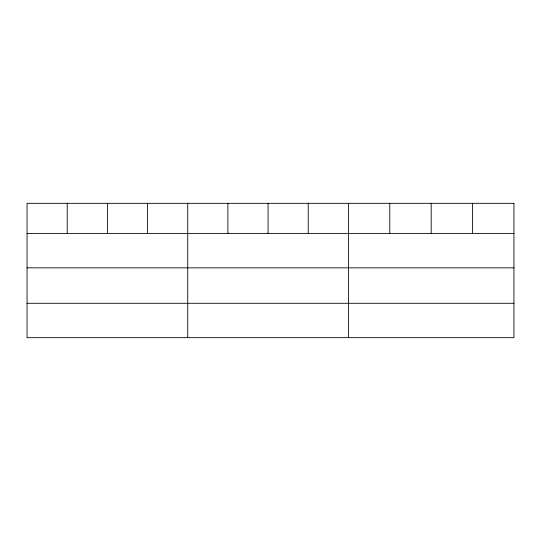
<?xml version="1.0" encoding="UTF-8"?>
<svg xmlns="http://www.w3.org/2000/svg" width="541" height="541" viewBox="0 0 541 541"><rect width="100%" height="100%" fill="white"/><g stroke="black" fill="none" stroke-linecap="round" stroke-linejoin="round"><path stroke-width="0.81" d="M27.05 233.448L513.95 233.448M27.05 267.842L513.95 267.842M27.05 303.285L513.95 303.285M472.563 203.321L472.563 233.448M431.177 203.321L431.177 233.448M389.791 203.321L389.791 233.448M348.404 203.321L348.404 337.679M308.235 203.321L308.235 233.448M268.065 203.321L268.065 233.448M227.896 203.321L227.896 233.448M187.727 203.321L187.727 337.679M147.558 203.321L147.558 233.448M107.389 203.321L107.389 233.448M67.219 203.321L67.219 233.448M513.95 203.321L27.05 203.321L27.05 337.679L513.95 337.679L513.95 203.321"/></g></svg>
